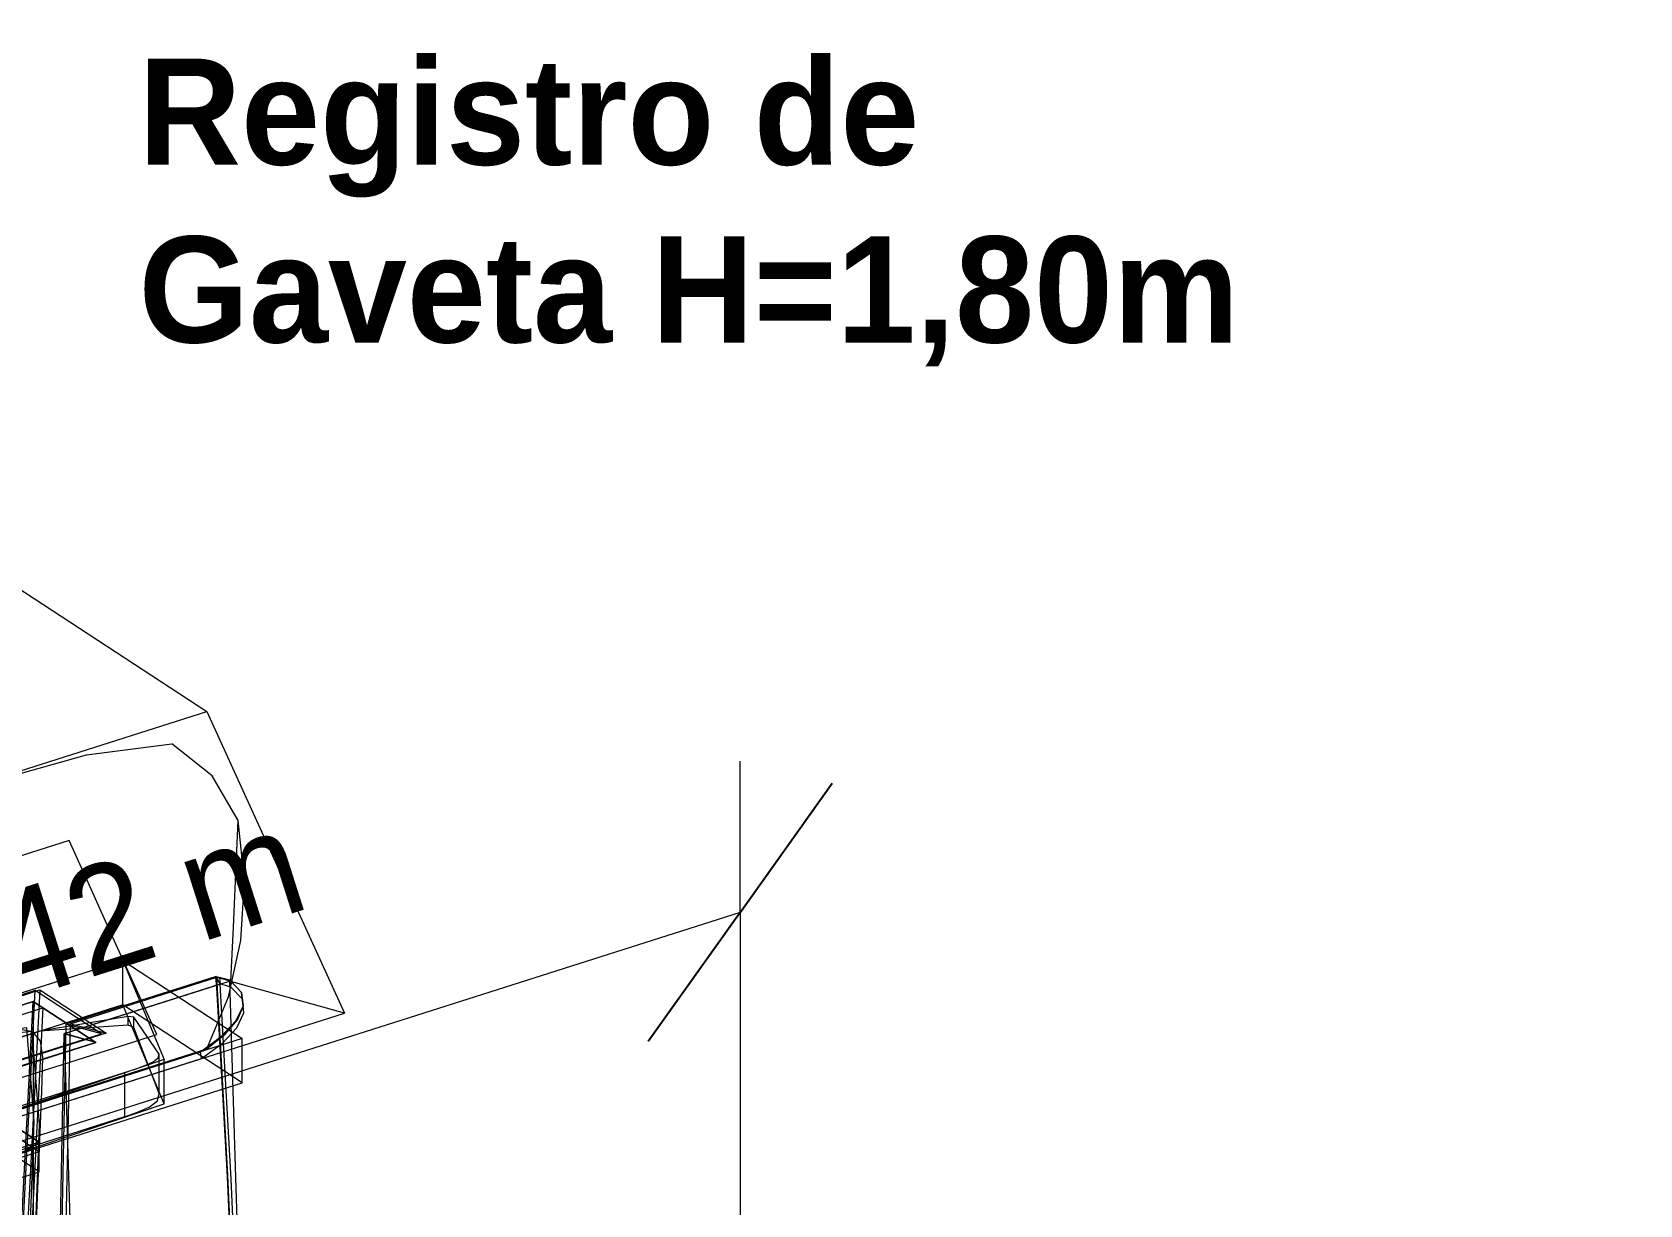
# Model space of a CAD drawing. Header units: metres. Extents: x 15 to 69.3, y -12.4 to 16.4.
# Drawn here: x 49.6457 to 50.1001, y -8.2531 to -7.9215 of the extents above; entities that cross this region are included whole.
import ezdxf

# ---------------------------------------------------------------- set-up
doc = ezdxf.new("R2010")
doc.units = ezdxf.units.M
for name, color, linetype, lineweight in [('A-ANNO-DIMS', 7, 'Continuous', 5), ('A-ANNO-DIMS-20', 7, 'Continuous', 5), ('G-ANNO-TEXT', 7, 'Continuous', 5), ('P-SANR-FIXT', 7, 'Continuous', 5)]:
    doc.layers.add(name, color=color, linetype=linetype, lineweight=lineweight)
doc.styles.add('Century Gothic_1', font='GOTHIC.TTF', dxfattribs={"height": 0.03})
doc.styles.add('Century Gothic_B_1', font='GOTHICB.TTF', dxfattribs={"height": 0.03})
doc.dimstyles.new('Setores_1_5', dxfattribs={"dimscale": 0.3048, "dimtxt": 0.031325, "dimasz": 0.208333, "dimexe": 0.15748, "dimexo": 0.098425, "dimgap": 0.114829, "dimtad": 1, "dimrnd": 0.01, "dimzin": 0, "dimdsep": 46, "dimtxsty": 'Century Gothic_1', "dimblk1": 'OBLIQUE', "dimblk2": 'OBLIQUE', "dimsah": 1, "dimcen": 0.09, "dimazin": 0, "dimtfac": 1, "dimtdec": 4, "dimtix": 1, "dimtmove": 0, "dimatfit": 3, "dimfxl": 1, "dimtvp": 1, "dimtolj": 1, "dimtzin": 0, "dimarcsym": 2})

# ---------------------------------------------------------------- blocks, each defined once
blk = doc.blocks.new('UT_Purificador de água para cozinha - UT_Purificador de água para cozinha-3520486-3D_DT_02')
at = {"layer": 'P-SANR-FIXT'}
for p, q in [((-6.3826, -8.03434), (-6.26124, -8.11363)), ((-6.46588, -8.17876), (-6.26124, -8.11363)), ((-6.44041, -8.23349), (-6.28501, -8.18403)), ((-6.28501, -8.19656), (-6.28501, -8.18403)), ((-6.28501, -8.18403), (-6.25125, -8.20609)), ((-6.28501, -8.19656), (-6.28501, -8.18403)), ((-6.28501, -8.18403), (-6.27329, -8.21206)), ((-6.25865, -8.18856), (-6.30113, -8.20208)), ((-6.29982, -8.20193), (-6.25841, -8.18875)), ((-6.2586, -8.19006), (-6.25869, -8.18857)), ((-6.25869, -8.18857), (-6.25745, -8.19072)), ((-6.25745, -8.19072), (-6.25863, -8.18856)), ((-6.25863, -8.18856), (-6.25772, -8.18882)), ((-6.25772, -8.18882), (-6.25745, -8.19072)), ((-6.32155, -8.42117), (-6.30977, -8.19253)), ((-6.30846, -8.19238), (-6.32046, -8.42108)), ((-6.29101, -8.20478), (-6.30977, -8.19253)), ((-6.30846, -8.19238), (-6.2897, -8.20463)), ((-6.25745, -8.19072), (-6.30165, -8.20479)), ((-6.30148, -8.20473), (-6.25483, -8.18989)), ((-6.22237, -8.19893), (-6.25483, -8.18989)), ((-6.25452, -8.19155), (-6.2548, -8.18965)), ((-6.28501, -8.19656), (-6.44041, -8.24602)), ((-6.31036, -8.19561), (-6.42172, -8.23105)), ((-6.32196, -8.42063), (-6.31036, -8.19561)), ((-6.32196, -8.42063), (-6.31036, -8.19561)), ((-6.30758, -8.19743), (-6.31918, -8.42244)), ((-6.31036, -8.19561), (-6.29262, -8.2072)), ((-6.31036, -8.19561), (-6.30758, -8.19743)), ((-6.29262, -8.2072), (-6.31036, -8.19561)), ((-6.31036, -8.19561), (-6.31036, -8.41694)), ((-6.25125, -8.21862), (-6.28501, -8.19656)), ((-6.27329, -8.22459), (-6.28501, -8.19656)), ((-6.42701, -8.26406), (-6.22237, -8.19893)), ((-6.28349, -8.19986), (-6.30857, -8.20401)), ((-6.28349, -8.20233), (-6.30857, -8.20401)), ((-6.30113, -8.20208), (-6.30574, -8.4315)), ((-6.30464, -8.43142), (-6.29982, -8.20193)), ((-6.29101, -8.20478), (-6.30113, -8.20208)), ((-6.29982, -8.20193), (-6.2897, -8.20463)), ((-6.28191, -8.20006), (-6.28349, -8.19986)), ((-6.28349, -8.20233), (-6.28349, -8.19986)), ((-6.28191, -8.20298), (-6.28349, -8.20233)), ((-6.2747, -8.21052), (-6.28191, -8.20006)), ((-6.28191, -8.20298), (-6.28191, -8.20006)), ((-6.2747, -8.22164), (-6.28191, -8.20298)), ((-6.30857, -8.20401), (-6.41697, -8.23851)), ((-6.25125, -8.20609), (-6.40666, -8.25554)), ((-6.40398, -8.24264), (-6.29262, -8.2072)), ((-6.30165, -8.20479), (-6.3062, -8.43092)), ((-6.29262, -8.2072), (-6.30165, -8.20479)), ((-6.29262, -8.2072), (-6.30148, -8.20473)), ((-6.25125, -8.21862), (-6.25125, -8.20609)), ((-6.38986, -8.24997), (-6.26123, -8.20906)), ((-6.27329, -8.21206), (-6.32895, -8.23081)), ((-6.2747, -8.22164), (-6.2747, -8.21052)), ((-6.27329, -8.22459), (-6.27329, -8.21206)), ((-6.26275, -8.2118), (-6.26302, -8.20989)), ((-6.28452, -8.21575), (-6.28452, -8.22821)), ((-6.40666, -8.26808), (-6.25125, -8.21862)), ((-6.32895, -8.24335), (-6.27329, -8.22459)), ((-6.32876, -8.22228), (-6.30864, -8.23542)), ((-6.30864, -8.23542), (-6.32876, -8.22228)), ((-6.32876, -8.22228), (-6.30864, -8.23542)), ((-6.32876, -8.2249), (-6.30864, -8.23804)), ((-6.30864, -8.24385), (-6.32876, -8.23071)), ((-6.30864, -8.23542), (-6.35228, -8.24931)), ((-6.30864, -8.23542), (-6.35228, -8.24931)), ((-6.30864, -8.23542), (-6.35228, -8.24931)), ((-6.35228, -8.25193), (-6.30864, -8.23804)), ((-6.31494, -8.23924), (-6.30864, -8.23542)), ((-6.30864, -8.23804), (-6.30864, -8.23542)), ((-6.30864, -8.24385), (-6.30864, -8.23542)), ((-6.35228, -8.25774), (-6.30864, -8.24385))]:
    blk.add_line(p, q, dxfattribs=at)
for points in [[(-6.26124, -8.11363, 0), (-6.24181, -8.15628, 0), (-6.22237, -8.19893, 0)], [(-6.44797, -8.20665, 0), (-6.45198, -8.1816, 0), (-6.43195, -8.16941, 0), (-6.40951, -8.16143, 0), (-6.38694, -8.1537, 0), (-6.36419, -8.1464, 0), (-6.34138, -8.1392, 0), (-6.3184, -8.13239, 0), (-6.2953, -8.12585, 0), (-6.27118, -8.12275, 0)], [(-6.25241, -8.14446, 0), (-6.25974, -8.13187, 0), (-6.27118, -8.12275, 0)], [(-6.26123, -8.20906, 0), (-6.25518, -8.1943, 0), (-6.25164, -8.17837, 0), (-6.25064, -8.16163, 0), (-6.25241, -8.14446, 0)], [(-6.25444, -8.18988, 0), (-6.25373, -8.17465, 0), (-6.25308, -8.1594, 0), (-6.25241, -8.14446, 0)], [(-6.30017, -8.15015, 0), (-6.32683, -8.15863, 0), (-6.3535, -8.16711, 0), (-6.38016, -8.17559, 0), (-6.40682, -8.18407, 0)], [(-6.27542, -8.20493, 0), (-6.28161, -8.19123, 0), (-6.28779, -8.17754, 0), (-6.29398, -8.16384, 0), (-6.30017, -8.15015, 0)], [(-6.44041, -8.23349, 0), (-6.38861, -8.217, 0), (-6.33681, -8.20051, 0), (-6.28501, -8.18403, 0)], [(-6.25841, -8.18875, 0), (-6.25643, -8.18932, 0), (-6.25443, -8.18988, 0)], [(-6.24887, -8.41366, 0), (-6.25073, -8.35726, 0), (-6.25277, -8.30092, 0), (-6.2553, -8.24474, 0), (-6.25841, -8.18875, 0)], [(-6.2548, -8.18965, 0), (-6.25626, -8.18923, 0), (-6.25772, -8.18882, 0)], [(-6.30977, -8.19253, 0), (-6.33848, -8.20173, 0), (-6.36718, -8.21094, 0)], [(-6.36691, -8.21112, 0), (-6.33769, -8.20175, 0), (-6.30846, -8.19238, 0)], [(-6.26302, -8.20989, 0), (-6.25711, -8.20545, 0), (-6.25303, -8.20112, 0), (-6.25103, -8.19695, 0), (-6.2515, -8.19306, 0), (-6.2548, -8.18965, 0)], [(-6.26275, -8.2118, 0), (-6.25687, -8.20742, 0), (-6.25277, -8.20308, 0), (-6.25077, -8.19889, 0), (-6.25122, -8.19499, 0), (-6.25452, -8.19155, 0)], [(-6.26126, -8.20904, 0), (-6.2561, -8.20488, 0), (-6.25255, -8.2008, 0), (-6.25088, -8.19685, 0), (-6.25141, -8.19316, 0), (-6.25444, -8.18988, 0)], [(-6.2586, -8.19006, 0), (-6.25554, -8.24525, 0), (-6.25305, -8.30063, 0), (-6.25103, -8.35616, 0), (-6.2492, -8.41176, 0)], [(-6.24806, -8.41242, 0), (-6.24989, -8.35682, 0), (-6.25191, -8.30129, 0), (-6.2544, -8.24591, 0), (-6.25745, -8.19072, 0)], [(-6.25452, -8.19155, 0), (-6.25598, -8.19114, 0), (-6.25745, -8.19072, 0)], [(-6.25483, -8.18989, 0), (-6.25311, -8.24551, 0), (-6.25139, -8.30114, 0), (-6.24967, -8.35676, 0), (-6.24795, -8.41239, 0)], [(-6.28501, -8.19656, 0), (-6.33681, -8.21305, 0), (-6.38861, -8.22953, 0), (-6.44041, -8.24602, 0)], [(-6.42172, -8.23105, 0), (-6.36604, -8.21347, 0), (-6.31036, -8.19561, 0)], [(-6.31036, -8.19561, 0), (-6.36604, -8.21347, 0), (-6.42172, -8.23105, 0)], [(-6.41894, -8.23287, 0), (-6.36326, -8.21528, 0), (-6.30758, -8.19743, 0)], [(-6.36469, -8.43446, 0), (-6.33869, -8.4258, 0), (-6.31995, -8.40253, 0), (-6.31767, -8.37296, 0), (-6.31568, -8.34392, 0), (-6.31393, -8.31524, 0), (-6.3124, -8.28659, 0), (-6.31109, -8.2579, 0), (-6.31009, -8.22952, 0), (-6.31217, -8.20313, 0), (-6.33801, -8.20586, 0), (-6.36469, -8.21435, 0)], [(-6.3628, -8.4357, 0), (-6.34445, -8.42983, 0), (-6.32628, -8.42176, 0), (-6.32229, -8.41806, 0), (-6.31969, -8.41317, 0), (-6.31799, -8.40287, 0), (-6.3164, -8.38254, 0), (-6.31123, -8.30168, 0), (-6.30787, -8.22098, 0), (-6.30761, -8.21143, 0), (-6.30824, -8.20684, 0), (-6.31044, -8.20425, 0), (-6.31738, -8.20286, 0), (-6.3264, -8.20432, 0), (-6.3628, -8.21558, 0)], [(-6.38207, -8.23885, 0), (-6.35541, -8.23037, 0), (-6.32875, -8.22189, 0), (-6.30208, -8.21341, 0), (-6.27542, -8.20493, 0)], [(-6.36326, -8.21528, 0), (-6.33658, -8.20679, 0), (-6.31074, -8.20406, 0), (-6.30866, -8.23045, 0), (-6.30967, -8.25884, 0), (-6.31097, -8.28752, 0), (-6.31251, -8.31618, 0), (-6.31426, -8.34486, 0), (-6.31624, -8.3739, 0), (-6.31853, -8.40346, 0), (-6.33727, -8.42673, 0), (-6.36326, -8.4354, 0)], [(-6.3488, -8.22295, 0), (-6.3199, -8.21387, 0), (-6.29101, -8.20478, 0)], [(-6.29262, -8.2072, 0), (-6.32073, -8.21599, 0), (-6.34867, -8.22482, 0)], [(-6.2897, -8.20463, 0), (-6.31911, -8.21388, 0), (-6.34852, -8.22313, 0)], [(-6.2946, -8.42723, 0), (-6.29632, -8.37161, 0), (-6.29804, -8.31598, 0), (-6.29976, -8.26036, 0), (-6.30148, -8.20473, 0)], [(-6.38687, -8.24931, 0), (-6.32494, -8.2296, 0), (-6.26302, -8.20989, 0)], [(-6.38661, -8.25119, 0), (-6.32468, -8.2315, 0), (-6.26275, -8.2118, 0)], [(-6.28452, -8.21575, 0), (-6.28151, -8.21478, 0), (-6.2788, -8.21375, 0), (-6.27647, -8.21267, 0), (-6.27498, -8.21156, 0), (-6.2747, -8.21052, 0)], [(-6.3298, -8.23026, 0), (-6.30716, -8.22301, 0), (-6.28452, -8.21575, 0)], [(-6.28452, -8.22821, 0), (-6.28084, -8.22698, 0), (-6.27759, -8.22549, 0), (-6.27525, -8.2237, 0), (-6.2747, -8.22164, 0)], [(-6.28452, -8.22821, 0), (-6.30716, -8.2355, 0), (-6.3298, -8.2428, 0)]]:
    blk.add_polyline3d(points, dxfattribs=at)
blk = doc.blocks.new('DIMBLOCK62-3D_DT_02')
at = {"layer": 'A-ANNO-DIMS-20'}
for p, q in [((49.8458, -8.17043), (49.8458, -8.12771)), ((49.8458, -8.17043), (49.50155, -8.27999)), ((49.8458, -8.17043), (49.8458, -8.41713)), ((49.50155, -8.27999), (49.50155, -8.23727)), ((49.50155, -8.27999), (49.50155, -8.28782))]:
    blk.add_line(p, q, dxfattribs=at)
at = {"layer": 'A-ANNO-DIMS-20', "lineweight": 25}
for p, q in [((49.8458, -8.17043), (49.87184, -8.13389)), ((49.8458, -8.17043), (49.81976, -8.20698)), ((49.50155, -8.27999), (49.52759, -8.24345)), ((49.50155, -8.27999), (49.47551, -8.31654))]:
    blk.add_line(p, q, dxfattribs=at)
at = {"layer": 'A-ANNO-DIMS-20', "color": 0, "insert": (49.599, -8.17748), "char_height": 0.03, "width": 0.1587136, "attachment_point": 1, "rotation": 17.6539, "line_spacing_factor": 0.984502, "style": 'Century Gothic_1'}
blk.add_mtext('0,42 m', dxfattribs=at)
blk = doc.blocks.new('_Oblique')
at = {"color": 0, "linetype": 'ByBlock', "lineweight": -2}
blk.add_line((-0.5, -0.5), (0.5, 0.5), dxfattribs=at)

msp = doc.modelspace()

# ---------------------------------------------------------------- block references
at = {"layer": 'P-SANR-FIXT'}
msp.add_blockref('UT_Purificador de água para cozinha - UT_Purificador de água para cozinha-3520486-3D_DT_02', (55.9563, 0), dxfattribs=at)

# ---------------------------------------------------------------- texts
at = {"layer": 'G-ANNO-TEXT', "color": 1, "true_color": 0xff0000, "char_height": 0.03, "attachment_point": 1, "style": 'Century Gothic_B_1', "bg_fill": 3, "box_fill_scale": 1.25, "bg_fill_color": 256, "bg_fill_true_color": 13158600, "bg_fill_transparency": 0}
for s, insert, width in [('Registro de', (49.67576, -7.92902), 0.2757805), ('Gaveta H=1,80m', (49.67576, -7.97929), 0.4168775)]:
    msp.add_mtext(s, dxfattribs=dict(at, insert=insert, width=width))

# ---------------------------------------------------------------- dimensions: what is measured, and where the dimension line sits
at = {"layer": 'A-ANNO-DIMS'}
dim = msp.add_linear_dim(base=(49.507, -8.27826), p1=(49.8458, -8.44383), p2=(49.50155, -8.26112), angle=17.6539, dimstyle='Setores_1_5', override={"dimpost": '<>', "dimfxl": 0.389732}, dxfattribs=at)
dim.commit()
dim.dimension.update_dxf_attribs({"geometry": 'DIMBLOCK62-3D_DT_02', "text_midpoint": (49.62151, -8.18855)})

doc.saveas('drawing.dxf')
